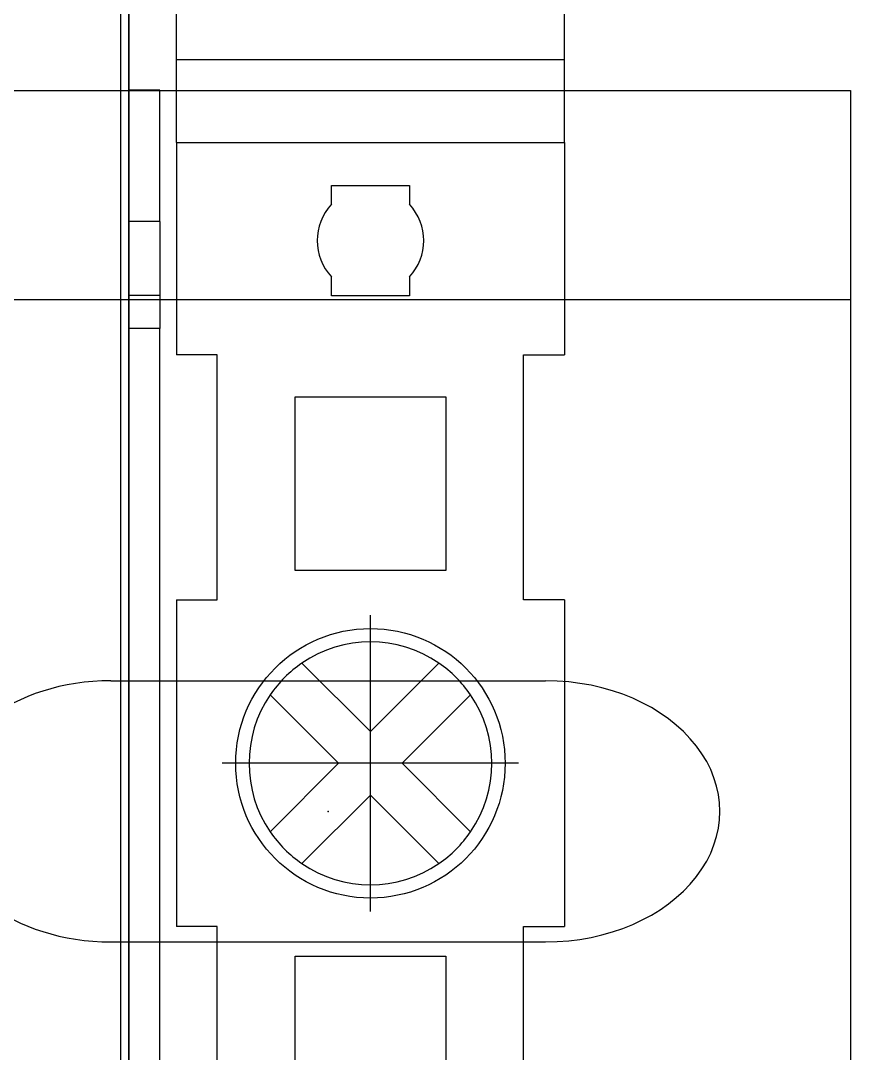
# Model space of a CAD drawing. Header units: inches. Extents: x 0.1 to 89.7, y 0.1 to 57.6.
# Drawn here: x 81.665 to 82.454, y 23.733 to 24.715 of the extents above; entities that cross this region are included whole.
import ezdxf
from ezdxf.enums import TextEntityAlignment as Align

# ---------------------------------------------------------------- set-up
doc = ezdxf.new("R2010")
doc.units = ezdxf.units.IN
doc.header["$MEASUREMENT"] = 0
doc.linetypes.add('DOT_CENTER', pattern=[14, 12, -1, 0, -1])
for name, color, linetype in [('1', 7, 'Continuous'), ('OBJECT', 140, 'Continuous'), ('PSYMS', 7, 'Continuous')]:
    doc.layers.add(name, color=color, linetype=linetype)
doc.styles.get("Standard").update_dxf_attribs({"font": 'arial.ttf'})
doc.styles.add('WD', font='romans.shx', dxfattribs={"height": 0.185})

# ---------------------------------------------------------------- blocks, each defined once
blk = doc.blocks.new('SR_2NO_1NC')
at = {"layer": 'OBJECT', "color": 7}
for points in [[(0.88485, 4.00419), (0.88485, 0.6329)], [(0.87694, 3.98057), (0.87694, 0.63203)], [(0.88485, 1.29773), (0.88485, 3.38881)], [(0.91442, 3.03197), (0.88485, 3.03197)], [(0.91442, 2.90601), (0.91442, 3.03197)], [(0.91442, 2.90601), (0.88485, 2.90601)], [(0.91442, 2.90601), (0.91442, 2.8352)], [(0.91442, 2.8352), (0.88485, 2.8352)], [(0.91442, 2.8352), (0.91442, 2.80368)], [(0.91442, 2.80368), (0.88485, 2.80368)], [(0.91442, 1.88272), (0.91442, 2.80368)]]:
    blk.add_lwpolyline(points, dxfattribs=at)
at = {"style": 'WD', "width": 0.7}
for tag, p in [('INST', (0.4375, 5.6071)), ('LOC', (0.4375, 5.4375)), ('DESC1', (0.4375, 5.28125)), ('DESC2', (0.4375, 5.125)), ('DESC3', (0.4375, 4.97707)), ('XREF', (0.35045, 4.35508))]:
    blk.add_attdef(tag, text='', height=0.125, dxfattribs=at).set_placement(p, align=Align.CENTER)
at = {"style": 'WD'}
blk.add_attdef('TAG1', text='', height=0.125, dxfattribs=at).set_placement((0.4375, 4.8125), align=Align.CENTER)
at = {"style": 'WD', "flags": 9}
blk.add_attdef('FAMILY', (0.64219, 4.77734), '', height=0.01, dxfattribs=at)
for tag, p in [('CAT', (0.5802, 4.682)), ('MFG', (0.57825, 4.66255)), ('ASSYCODE', (0.58042, 4.64519))]:
    blk.add_attdef(tag, text='', height=0.01, dxfattribs=at).set_placement(p, align=Align.CENTER)
blk = doc.blocks.new('E_NS_35_N-select__2', base_point=(-140.35, 64.25))
at = {"color": 7, "linetype": 'Continuous'}
for p, q in [((-133.283, 73.75), (-135.791, 73.75)), ((-131.25, 73.75), (-133.283, 73.75)), ((-133.283, 64.25), (-133.283, 73.75)), ((-131.25, 73.75), (-126.05, 73.75)), ((-131.25, 64.25), (-131.25, 73.75)), ((-126.05, 72.75), (-126.05, 73.75)), ((-120.05, 73.75), (-120.05, 72.75)), ((-120.05, 73.75), (-112.05, 73.75)), ((-112.05, 72.75), (-112.05, 73.75)), ((-120.05, 72.75), (-126.05, 72.75)), ((-106.05, 72.75), (-112.05, 72.75)), ((-117.726, 71.454), (-117.727, 71.455)), ((-116.05, 69.778), (-117.726, 71.454)), ((-114.374, 71.454), (-116.05, 69.778)), ((-114.373, 71.455), (-114.374, 71.454)), ((-125.025, 67.156), (-125.025, 70.844)), ((-125.025, 70.844), (-120.775, 70.844)), ((-120.775, 70.844), (-120.775, 67.156)), ((-111.325, 67.156), (-111.325, 70.844)), ((-111.325, 70.844), (-107.075, 70.844)), ((-118.505, 70.677), (-118.504, 70.676)), ((-118.504, 70.676), (-116.828, 69)), ((-115.272, 69), (-113.596, 70.676)), ((-113.596, 70.676), (-113.595, 70.677)), ((-130.2, 68.045), (-130.2, 69.955)), ((-130.2, 69.955), (-129.739, 69.955)), ((-127.961, 69.955), (-127.5, 69.955)), ((-127.5, 69.955), (-127.5, 68.045)), ((-116.828, 69), (-118.504, 67.324)), ((-113.596, 67.324), (-115.272, 69)), ((-129.739, 68.045), (-130.2, 68.045)), ((-127.5, 68.045), (-127.961, 68.045)), ((-117.726, 66.546), (-116.05, 68.222)), ((-116.05, 68.222), (-114.374, 66.546)), ((-118.504, 67.324), (-118.505, 67.323)), ((-113.595, 67.323), (-113.596, 67.324)), ((-120.775, 67.156), (-125.025, 67.156)), ((-107.075, 67.156), (-111.325, 67.156)), ((-117.727, 66.545), (-117.726, 66.546)), ((-114.374, 66.546), (-114.373, 66.545)), ((-126.05, 65.25), (-126.05, 64.25)), ((-120.05, 65.25), (-126.05, 65.25)), ((-120.05, 64.25), (-120.05, 65.25)), ((-112.05, 65.25), (-112.05, 64.25)), ((-106.05, 65.25), (-112.05, 65.25)), ((-133.283, 64.25), (-135.791, 64.25)), ((-131.25, 64.25), (-133.283, 64.25)), ((-131.25, 64.25), (-126.05, 64.25)), ((-120.05, 64.25), (-112.05, 64.25))]:
    blk.add_line(p, q, dxfattribs=at)
blk.add_circle((-116.05, 69), 3.3, dxfattribs=at)
for centre, radius, start, end in [((-116.05, 69), 2.973, 55.6625, 124.3375), ((-116.05, 69), 2.972, 124.3344, 145.6656), ((-116.05, 69), 2.972, 34.3344, 55.6656), ((-116.05, 69), 2.973, 145.6625, 214.3375), ((-116.05, 69), 2.973, 325.6625, 34.3375), ((-128.85, 69), 1.305, 47.0329, 132.9671), ((-128.85, 69), 1.305, 227.0329, 312.9671), ((-116.05, 69), 2.972, 214.3344, 235.6656), ((-116.05, 69), 2.972, 304.3344, 325.6656), ((-116.05, 69), 2.973, 235.6625, 304.3375)]:
    blk.add_arc(centre, radius, start, end, dxfattribs=at)
at = {"layer": '1', "color": 2, "linetype": 'DOT_CENTER'}
for p, q in [((-116.05, 72.63), (-116.05, 65.37)), ((-112.42, 69), (-119.68, 69))]:
    blk.add_line(p, q, dxfattribs=at)
blk = doc.blocks.new('PHOENIX_END_CLAMP_1')
at = {"xscale": 0.03909317721805836, "yscale": 0.03909317721805836, "zscale": 0.03909317721805836, "rotation": 270}
blk.add_blockref('E_NS_35_N-select__2', (0, 1.89993), dxfattribs=at)
at = {"style": 'WD', "width": 0.7}
for tag, p in [('DESC1', (0.1875, 2.46875)), ('DESC2', (0.1875, 2.3125)), ('DESC3', (0.1875, 2.16457))]:
    blk.add_attdef(tag, text='', height=0.125, dxfattribs=at).set_placement(p, align=Align.CENTER)
at = {"style": 'WD'}
blk.add_attdef('TAG1', text='', height=0.125, dxfattribs=at).set_placement((0.1875, 2), align=Align.CENTER)
at = {"style": 'WD', "flags": 9}
blk.add_attdef('FAMILY', (0.39219, 1.96484), '', height=0.01, dxfattribs=at)
for tag, p in [('CAT', (0.41724, 1.92067)), ('MFG', (0.4153, 1.90123)), ('ASSYCODE', (0.41747, 1.88386))]:
    blk.add_attdef(tag, text='', height=0.01, dxfattribs=at).set_placement(p, align=Align.CENTER)
blk = doc.blocks.new('HDINFCF7')
for p, q in [((0, 0.69), (29, 0.69)), ((29, 0.69), (29, -0.69)), ((0, 0.49), (29, 0.49)), ((28.29179, 0.125), (28.70821, 0.125)), ((28.2918, -0.125), (28.70821, -0.125))]:
    blk.add_line(p, q)
for centre, major_axis, start_param, end_param in [((28.29179, 0), (-0.16679, 0), -1.570796, 1.570794), ((28.70821, 0), (0.16679, 0), 4.712386, 7.853986)]:
    blk.add_ellipse(centre, major_axis=major_axis, ratio=0.749429, start_param=start_param, end_param=end_param)
blk.add_point((28.5, 0))
at = {"flags": 11}
for p in [(1.5, 0), (14.5, 0), (27.5, 0)]:
    blk.add_attdef('NC', text='', height=0.01, rotation=270, dxfattribs=at).set_placement(p, align=Align.MIDDLE)

msp = doc.modelspace()

# ---------------------------------------------------------------- block references
at = {"layer": 'PSYMS', "xscale": 0.9935880310615606, "yscale": 0.9935880310615606, "zscale": 0.9935880310615606}
for name, p in [('SR_2NO_1NC', (80.88868, 21.63692)), ('PHOENIX_END_CLAMP_1', (81.81315, 23.06521)), ('HDINFCF7', (53.6402, 23.96339))]:
    msp.add_blockref(name, p, dxfattribs=at)

doc.saveas('drawing.dxf')
